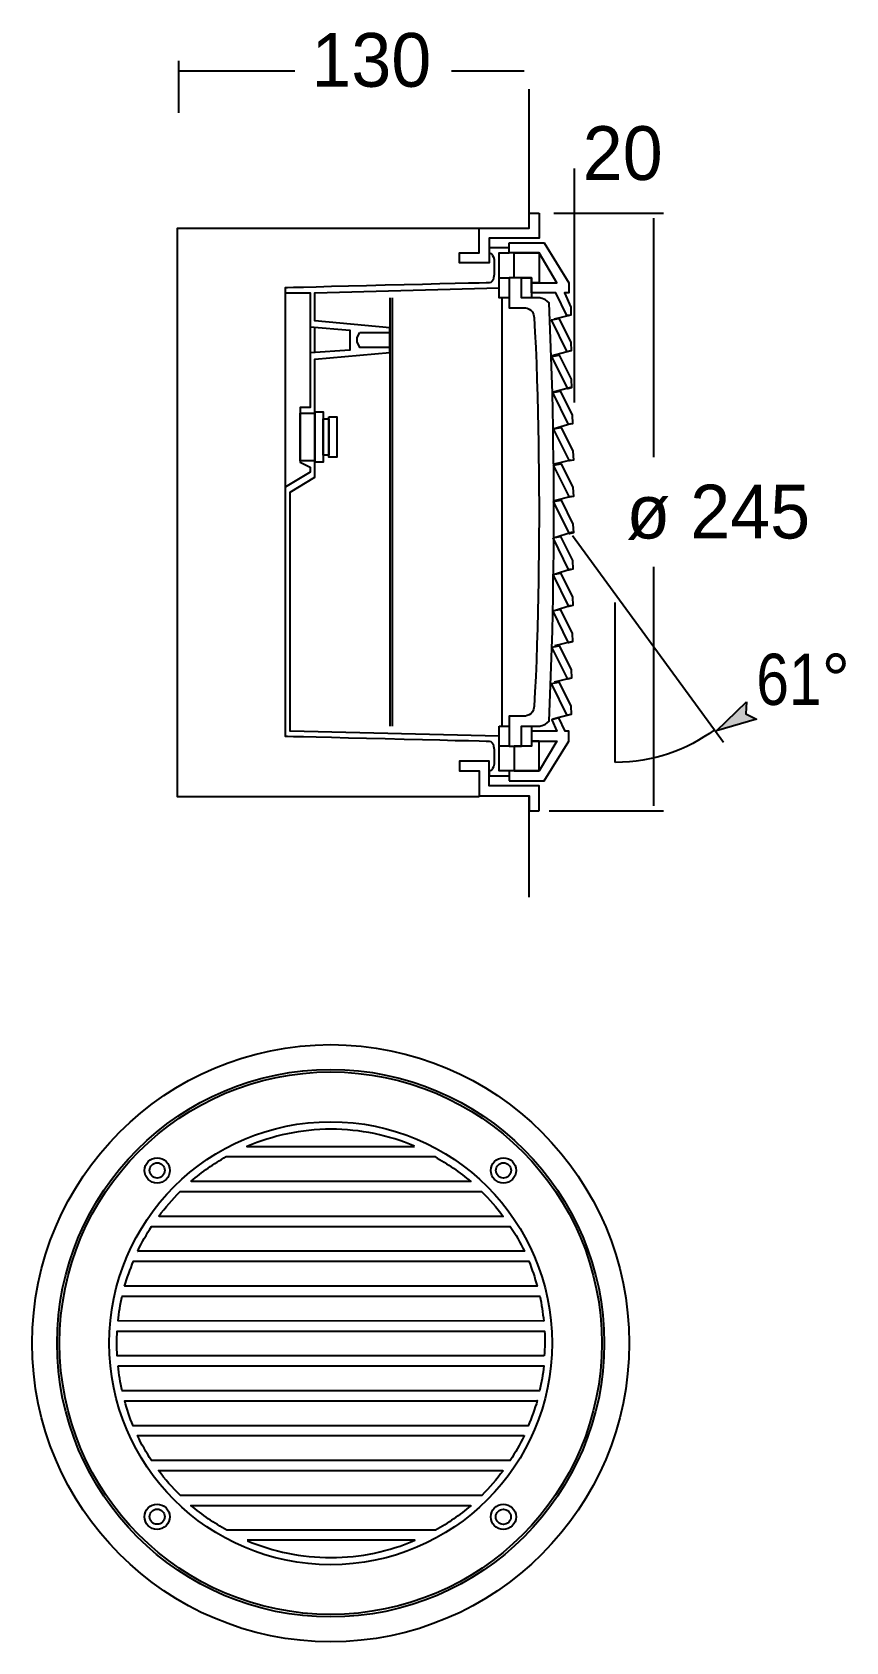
# Model space of a CAD drawing. Extents: x 19 to 148, y 18 to 273.
import ezdxf

# ---------------------------------------------------------------- set-up
doc = ezdxf.new("R2010")
doc.units = 0
doc.layers.add('LIVELLO_1', color=160, linetype='Continuous')
doc.styles.add('STD', font='txt')

# ---------------------------------------------------------------- blocks, each defined once
blk = doc.blocks.new('AI9-BLK1')
at = {"layer": 'LIVELLO_1'}
h = blk.add_hatch(color=7, dxfattribs=at)
h.dxf.hatch_style = 2
h.paths.add_polyline_path([(48.73, 21.09), (48.61, 19.17), (50.34, 18.31), (43.97, 16.49)])
at = {"layer": 'LIVELLO_1', "color": 7}
for p, q in [((-41.21, 114.36), (-41.21, 122.57)), ((-41.21, 120.99), (-22.81, 120.99)), ((2, 120.99), (13.51, 120.99)), ((14.3, 96.09), (14.3, 118.08)), ((21.44, 105.55), (21.44, 68.49)), ((18.23, 98.46), (35.58, 98.46)), ((34.01, 97.67), (34.01, 59.81)), ((-24.36, 86.63), (-24.36, 53.5)), ((-7.79, 85.05), (-7.79, 17.22)), ((-7.4, 85.05), (-7.4, 17.22)), ((9.95, 85.05), (9.95, 17.22)), ((-20.41, 81.9), (-20.41, 74.8)), ((20.89, 82.31), (18.25, 81.68)), ((-19.63, 76.37), (-19.63, 80.32)), ((20.89, 76.63), (17.97, 75.84)), ((20.89, 70.87), (18.11, 70.13)), ((20.89, 65.11), (18.25, 64.29)), ((20.89, 59.36), (18.25, 58.73)), ((20.96, 53.58), (18.25, 52.88)), ((21.17, 47.94), (18.18, 46.97)), ((21.17, 47.39), (45.1, 14.69)), ((20.89, 42.08), (18.32, 41.26)), ((34.01, 42.46), (34.01, 4.6)), ((20.89, 36.32), (18.32, 35.49)), ((27.85, 36.81), (27.85, 11.49)), ((20.96, 30.57), (18.32, 29.94)), ((20.89, 24.81), (18.25, 24.18)), ((20.89, 19.05), (18.04, 18.31)), ((14.3, -9.87), (14.3, 6.02)), ((17.45, 3.81), (35.58, 3.81))]:
    blk.add_line(p, q, dxfattribs=at)
for points in [[(15.87, 98.46), (15.87, 94.51), (7.98, 94.51), (7.98, 93.73), (7.98, 90.57), (3.25, 90.57), (3.25, 92.15), (6.4, 92.15), (6.4, 96.09), (14.29, 96.09), (14.29, 98.46)], [(11.14, 93.73), (16.66, 93.73), (20.6, 87.42), (20.6, 85.84), (19.92, 85.84), (20.89, 83.56), (20.89, 82.31), (20.27, 82.24), (18.53, 85.84), (14.69, 85.84), (14.69, 87.42), (18.71, 87.42), (15.87, 92.15), (11.14, 92.15)], [(11.93, 92.15), (15.87, 92.15), (15.87, 87.42), (14.69, 87.42), (14.69, 88.2), (11.93, 88.22)], [(9.56, 88.21), (11.14, 88.21), (11.14, 85.05), (9.56, 85.05)], [(13.11, 88.21), (14.69, 88.21), (14.69, 85.05), (13.11, 85.05)], [(17.83, 81.57), (19.01, 81.77), (20.89, 78.02), (20.96, 76.63), (20.34, 76.49)], [(-12.53, 79.53), (-7.79, 79.53), (-7.79, 77.16), (-12.53, 77.16), (-12.92, 78.06), (-12.92, 78.76)], [(17.9, 75.74), (19.08, 75.95), (20.96, 72.19), (21.03, 70.8), (20.41, 70.66)], [(18.04, 70.05), (19.22, 70.26), (21.1, 66.5), (21.17, 65.11), (20.54, 64.97)], [(-21.96, 66.8), (-19.66, 66.8), (-19.66, 59.21), (-21.96, 59.21)], [(-19.67, 67), (-18.34, 67), (-18.34, 59), (-19.67, 59)], [(-18.34, 65.89), (-17.43, 65.89), (-17.43, 60.12), (-18.34, 60.12)], [(-17.44, 66.18), (-16.19, 66.18), (-16.19, 59.82), (-17.44, 59.82)], [(18.18, 64.29), (19.36, 64.5), (21.24, 60.75), (21.31, 59.36), (20.68, 59.22)], [(18.18, 58.54), (19.36, 58.75), (21.24, 54.99), (21.31, 53.6), (20.68, 53.46)], [(18.18, 52.78), (19.36, 52.99), (21.24, 49.23), (21.31, 47.84), (20.68, 47.7)], [(18.11, 47.02), (19.29, 47.23), (21.17, 43.47), (21.24, 42.08), (20.61, 41.94)], [(18.11, 41.26), (19.29, 41.47), (21.17, 37.72), (21.24, 36.32), (20.61, 36.19)], [(18.04, 35.51), (19.22, 35.71), (21.1, 31.96), (21.17, 30.57), (20.54, 30.43)], [(17.9, 29.75), (19.08, 29.95), (20.96, 26.2), (21.03, 24.81), (20.41, 24.67)], [(17.83, 23.99), (19.01, 24.2), (20.89, 20.44), (20.96, 19.05), (20.34, 18.91)], [(48.73, 21.09), (48.61, 19.17), (50.34, 18.31), (43.97, 16.49)], [(11.14, 8.54), (16.66, 8.54), (20.6, 14.85), (20.6, 16.43), (19.99, 16.43), (19.01, 18.52), (17.9, 18.24), (18.67, 16.43), (14.69, 16.43), (14.69, 14.85), (18.71, 14.85), (15.87, 10.12), (11.14, 10.12)], [(9.56, 17.22), (11.14, 17.22), (11.14, 14.06), (9.56, 14.06)], [(13.11, 17.22), (14.69, 17.22), (14.69, 14.06), (13.11, 14.06)], [(11.93, 10.12), (15.87, 10.12), (15.87, 14.85), (14.69, 14.85), (14.69, 14.06), (11.93, 14.05)], [(15.87, 3.81), (15.87, 7.75), (7.98, 7.75), (7.98, 8.54), (7.98, 11.7), (3.25, 11.7), (3.25, 10.12), (6.4, 10.12), (6.4, 6.17), (14.29, 6.17), (14.29, 3.81)]]:
    blk.add_lwpolyline(points, close=True, dxfattribs=at)
for points in [[(6.4, 6.02), (-41.43, 6.02), (-41.43, 96.09), (6.4, 96.09)], [(11.14, 10.12), (9.56, 10.12), (9.56, 15.64), (-23.57, 16.43), (-23.57, 54.29), (-19.63, 56.65), (-19.63, 75.35), (-7.79, 76.37), (-7.79, 80.32), (-19.63, 81.4), (-19.63, 85.84), (9.56, 86.63), (9.56, 92.15), (11.14, 92.15)]]:
    blk.add_lwpolyline(points, dxfattribs=at)
for centre, radius in [((-17.14, -80.49), 47.28), ((-17.14, -80.49), 43.34), ((-17.14, -80.49), 42.95), ((-17.14, -80.49), 35.07), ((-44.62, -53.13), 2), ((-44.62, -53.13), 1.2), ((10.23, -53.13), 2), ((10.23, -53.13), 1.2), ((-44.64, -107.97), 2), ((-44.63, -107.97), 1.2), ((10.22, -107.98), 2), ((10.22, -107.98), 1.2)]:
    blk.add_circle(centre, radius, dxfattribs=at)
for points, knots in [([(11.14, 92.94), (11.14, 92.94), (7.98, 92.94), (7.98, 92.94), (7.98, 92.94), (7.98, 92.15), (7.98, 92.15), (7.98, 92.15), (8.77, 92.15), (8.77, 90.57), (8.77, 90.57), (8.77, 88.99), (8.77, 88.99), (8.77, 88.99), (8.77, 87.42), (7.98, 87.42), (7.19, 87.42), (-24.36, 86.63), (-24.36, 86.63), (-24.36, 86.63), (-24.36, 85.84), (-24.36, 85.84), (-24.36, 85.84), (-20.41, 85.84), (-20.41, 85.84), (-20.41, 85.84), (-20.41, 80.43), (-20.41, 80.43), (-20.41, 80.43), (-14.1, 79.92), (-14.1, 79.92), (-14.1, 79.92), (-14.1, 76.77), (-14.1, 76.77), (-14.1, 76.77), (-20.41, 76.33), (-20.41, 76.33), (-20.41, 76.33), (-20.41, 67.7), (-20.41, 67.7), (-20.41, 67.7), (-21.99, 67.7), (-21.99, 67.7), (-21.99, 67.7), (-21.99, 59.02), (-21.99, 59.02), (-21.99, 59.02), (-20.41, 58.23), (-20.41, 58.23), (-20.41, 58.23), (-20.41, 57.44), (-20.41, 57.44), (-20.41, 57.44), (-24.36, 55.08), (-24.36, 55.08), (-24.36, 55.08), (-24.36, 15.64), (-24.36, 15.64), (-24.36, 15.64), (7.19, 14.85), (7.98, 14.85), (8.77, 14.85), (8.77, 13.27), (8.77, 13.27), (8.77, 13.27), (8.77, 11.7), (8.77, 11.7), (8.77, 10.12), (7.98, 10.12), (7.98, 10.12), (7.98, 10.12), (7.98, 9.33), (7.98, 9.33), (7.98, 9.33), (11.14, 9.33), (11.14, 9.33)], [0, 0, 0, 0, 1, 1, 1, 2, 2, 2, 3, 3, 3, 4, 4, 4, 5, 5, 5, 6, 6, 6, 7, 7, 7, 8, 8, 8, 9, 9, 9, 10, 10, 10, 11, 11, 11, 12, 12, 12, 13, 13, 13, 14, 14, 14, 15, 15, 15, 16, 16, 16, 17, 17, 17, 18, 18, 18, 19, 19, 19, 20, 20, 20, 21, 21, 21, 22, 22, 22, 23, 23, 23, 24, 24, 24, 25, 25, 25, 25]), ([(15.87, 51.13), (15.87, 51.13), (15.87, 70.06), (15.08, 81.9), (15.08, 83.47), (13.5, 83.47), (13.5, 83.47), (13.5, 83.47), (11.14, 83.47), (11.14, 83.47), (11.14, 83.47), (11.14, 88.2), (11.14, 88.2), (11.14, 88.2), (13.11, 88.2), (13.11, 88.2), (13.11, 88.2), (13.11, 85.05), (13.11, 85.05), (13.11, 85.05), (15.87, 85.05), (15.87, 85.05), (15.87, 85.05), (16.66, 85.05), (17.45, 84.26), (18.23, 69.28), (18.23, 51.13), (18.23, 51.13), (18.23, 51.13), (18.23, 32.99), (17.45, 18.01), (16.66, 17.22), (15.87, 17.22), (15.87, 17.22), (15.87, 17.22), (13.11, 17.22), (13.11, 17.22), (13.11, 17.22), (13.11, 14.06), (13.11, 14.06), (13.11, 14.06), (11.14, 14.06), (11.14, 14.06), (11.14, 14.06), (11.14, 18.8), (11.14, 18.8), (11.14, 18.8), (13.5, 18.8), (13.5, 18.8), (13.5, 18.8), (15.08, 18.8), (15.08, 20.37), (15.87, 32.2), (15.87, 51.13), (15.87, 51.13)], [0, 0, 0, 0, 1, 1, 1, 2, 2, 2, 3, 3, 3, 4, 4, 4, 5, 5, 5, 6, 6, 6, 7, 7, 7, 8, 8, 8, 9, 9, 9, 10, 10, 10, 11, 11, 11, 12, 12, 12, 13, 13, 13, 14, 14, 14, 15, 15, 15, 16, 16, 16, 17, 17, 17, 18, 18, 18, 18]), ([(-3.88, -49.29), (-7.94, -47.57), (-12.41, -46.61), (-17.1, -46.61), (-21.83, -46.61), (-26.32, -47.61), (-30.41, -49.35), (-30.41, -49.35), (-3.84, -49.36), (-3.84, -49.36)], [0, 0, 0, 0, 1, 1, 1, 2, 2, 2, 3, 3, 3, 3]), ([(-39.25, -54.9), (-39.25, -54.9), (5.06, -54.9), (5.06, -54.9), (3.31, -53.39), (1.4, -52.08), (-0.64, -50.95), (-0.64, -50.95), (-33.68, -50.95), (-33.68, -50.95), (-35.67, -52.07), (-37.53, -53.37), (-39.24, -54.84), (-39.24, -54.84), (-39.25, -54.9), (-39.25, -54.9)], [0, 0, 0, 0, 1, 1, 1, 2, 2, 2, 3, 3, 3, 4, 4, 4, 5, 5, 5, 5]), ([(-44.33, -60.41), (-44.33, -60.41), (10.21, -60.41), (10.21, -60.41), (9.16, -59.01), (7.99, -57.68), (6.73, -56.45), (6.73, -56.45), (-40.99, -56.47), (-40.99, -56.47), (-42.21, -57.68), (-43.34, -58.99), (-44.37, -60.38), (-44.37, -60.38), (-44.33, -60.41), (-44.33, -60.41)], [0, 0, 0, 0, 1, 1, 1, 2, 2, 2, 3, 3, 3, 4, 4, 4, 5, 5, 5, 5]), ([(-47.73, -65.94), (-47.73, -65.94), (13.55, -65.94), (13.55, -65.94), (12.9, -64.59), (12.15, -63.24), (11.32, -61.99), (11.32, -61.99), (-45.51, -61.99), (-45.51, -61.99), (-46.3, -63.21), (-47.06, -64.57), (-47.7, -65.89), (-47.7, -65.89), (-47.73, -65.94), (-47.73, -65.94)], [0, 0, 0, 0, 1, 1, 1, 2, 2, 2, 3, 3, 3, 4, 4, 4, 5, 5, 5, 5]), ([(-49.82, -71.46), (-49.82, -71.46), (15.57, -71.46), (15.57, -71.46), (15.19, -70.09), (14.78, -68.81), (14.24, -67.51), (14.24, -67.51), (-48.36, -67.51), (-48.36, -67.51), (-48.9, -68.81), (-49.42, -70.11), (-49.79, -71.48), (-49.79, -71.48), (-49.82, -71.46), (-49.82, -71.46)], [0, 0, 0, 0, 1, 1, 1, 2, 2, 2, 3, 3, 3, 4, 4, 4, 5, 5, 5, 5]), ([(16.61, -76.98), (16.47, -75.64), (16.27, -74.32), (15.99, -73.04), (15.99, -73.04), (-50.17, -73.04), (-50.17, -73.04), (-50.46, -74.33), (-50.69, -75.63), (-50.83, -76.97), (-50.83, -76.97), (16.61, -76.98), (16.61, -76.98)], [0, 0, 0, 0, 1, 1, 1, 2, 2, 2, 3, 3, 3, 4, 4, 4, 4]), ([(16.68, -82.5), (16.72, -81.86), (16.81, -81.18), (16.81, -80.53), (16.81, -79.87), (16.79, -79.21), (16.75, -78.56), (16.75, -78.56), (-50.96, -78.57), (-50.96, -78.57), (-51, -79.22), (-51.02, -79.87), (-51.02, -80.53), (-51.02, -81.18), (-51, -81.83), (-50.96, -82.47), (-50.96, -82.47), (16.68, -82.5), (16.68, -82.5)], [0, 0, 0, 0, 1, 1, 1, 2, 2, 2, 3, 3, 3, 4, 4, 4, 5, 5, 5, 6, 6, 6, 6]), ([(-50.81, -84.08), (-50.68, -85.42), (-50.48, -86.74), (-50.19, -88.02), (-50.19, -88.02), (15.96, -88.02), (15.96, -88.02), (16.25, -86.73), (16.49, -85.43), (16.63, -84.09), (16.63, -84.09), (-50.81, -84.08), (-50.81, -84.08)], [0, 0, 0, 0, 1, 1, 1, 2, 2, 2, 3, 3, 3, 4, 4, 4, 4]), ([(15.62, -89.6), (15.62, -89.6), (-49.77, -89.6), (-49.77, -89.6), (-49.4, -90.97), (-48.99, -92.25), (-48.45, -93.55), (-48.45, -93.55), (14.15, -93.55), (14.15, -93.55), (14.69, -92.25), (15.21, -90.94), (15.59, -89.58), (15.59, -89.58), (15.62, -89.6), (15.62, -89.6)], [0, 0, 0, 0, 1, 1, 1, 2, 2, 2, 3, 3, 3, 4, 4, 4, 5, 5, 5, 5]), ([(13.53, -95.12), (13.53, -95.12), (-47.75, -95.12), (-47.75, -95.12), (-47.1, -96.48), (-46.35, -97.82), (-45.53, -99.07), (-45.53, -99.07), (11.3, -99.07), (11.3, -99.07), (12.1, -97.85), (12.86, -96.49), (13.49, -95.17), (13.49, -95.17), (13.53, -95.12), (13.53, -95.12)], [0, 0, 0, 0, 1, 1, 1, 2, 2, 2, 3, 3, 3, 4, 4, 4, 5, 5, 5, 5]), ([(10.12, -100.64), (10.12, -100.64), (-44.41, -100.64), (-44.41, -100.64), (-43.36, -102.06), (-42.2, -103.38), (-40.94, -104.61), (-40.94, -104.61), (6.78, -104.59), (6.78, -104.59), (8.01, -103.37), (9.14, -102.07), (10.17, -100.68), (10.17, -100.68), (10.12, -100.64), (10.12, -100.64)], [0, 0, 0, 0, 1, 1, 1, 2, 2, 2, 3, 3, 3, 4, 4, 4, 5, 5, 5, 5]), ([(5.04, -106.17), (5.04, -106.17), (-39.27, -106.17), (-39.27, -106.17), (-37.51, -107.67), (-35.6, -108.97), (-33.57, -110.11), (-33.57, -110.11), (-0.52, -110.1), (-0.52, -110.1), (1.46, -108.99), (3.33, -107.69), (5.04, -106.22), (5.04, -106.22), (5.04, -106.17), (5.04, -106.17)], [0, 0, 0, 0, 1, 1, 1, 2, 2, 2, 3, 3, 3, 4, 4, 4, 5, 5, 5, 5]), ([(-30.32, -111.77), (-26.26, -113.49), (-21.79, -114.44), (-17.1, -114.44), (-12.37, -114.44), (-7.88, -113.45), (-3.79, -111.7), (-3.79, -111.7), (-30.36, -111.69), (-30.36, -111.69)], [0, 0, 0, 0, 1, 1, 1, 2, 2, 2, 3, 3, 3, 3])]:
    blk.add_open_spline(points, degree=3, knots=knots, dxfattribs=at)
blk.add_open_spline([(43.69, 16.66), (39.3, 13.41), (33.87, 11.49), (27.99, 11.49)], degree=3, dxfattribs=at)
at = {"layer": 'LIVELLO_1', "color": 7, "attachment_point": 1, "style": 'STD'}
for s, insert, char_height in [('\\fMyriad Roman|b0|i0;\\H8.5150;\\C7;130', (-20.2, 126.98), 8.515), ('\\fMyriad Roman|b0|i0;\\H8.5150;\\C7;20', (22.79, 112.22), 8.515), ('\\fMyriad Roman|b0|i0;\\H8.5150;\\C7;ø 245', (29.7, 55.45), 8.515), ('\\fArial Narrow|b0|i0;\\H8.1095;\\C7;61\\H8.1095;°', (50.29, 28.69), 8.1095)]:
    blk.add_mtext(s, dxfattribs=dict(at, insert=insert, char_height=char_height))

msp = doc.modelspace()

# ---------------------------------------------------------------- block references
at = {"layer": 'LIVELLO_1', "color": 7}
msp.add_blockref('AI9-BLK1', (83.460539, 146.059302), dxfattribs=at)

doc.saveas('drawing.dxf')
